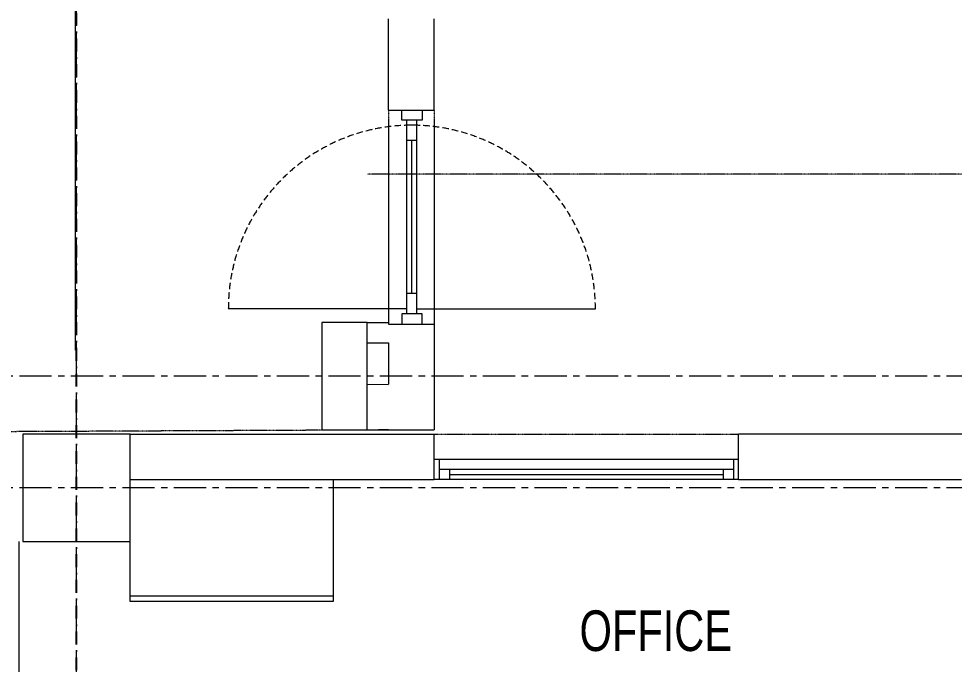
# Model space of a CAD drawing. Header units: millimetres. Extents: x 26027 to 581921, y 7230 to 233891.
# Drawn here: x 480514 to 485127, y 199625 to 202807 of the extents above; entities that cross this region are included whole.
import ezdxf
from ezdxf import colors
from ezdxf.entities.mleader import LeaderData, LeaderLine
from ezdxf.math import Vec2, Vec3

# ---------------------------------------------------------------- set-up
doc = ezdxf.new("R2010")
doc.units = ezdxf.units.MM
doc.header["$LTSCALE"] = 5
for name, pattern in [('CENTER', [50.8, 31.75, -6.35, 6.35, -6.35]), ('DASHDOT', [25.4, 12.7, -6.35, 0, -6.35]), ('HIDDEN', [9.525, 6.35, -3.175]), ('HIDDEN2', [0.1875, 0.125, -0.0625])]:
    doc.linetypes.add(name, pattern=pattern)
for name, color, linetype, lineweight in [('72_EGR_BASE_PRIMITIVE', 7, 'Continuous', 5), ('72_EGR_BASE_TEXT', 7, 'Continuous', 5), ('Aluminum', 7, 'Continuous', 5), ('Medical Equipment and Furniture', 163, 'Continuous', 0), ('Medical Equipment and Furniture1', 163, 'Continuous', 5), ('Proj', 7, 'HIDDEN2', 5), ('Structure', 20, 'Continuous', 5), ('Walls', 32, 'Continuous', 5)]:
    doc.layers.add(name, color=color, linetype=linetype, lineweight=lineweight)
doc.layers.add('axes', color=9, linetype='Continuous')
doc.layers.add('E-POWR', color=7, linetype='Continuous', lineweight=9, true_color=0x4e7e3e)
doc.styles.get("Standard").update_dxf_attribs({"font": 'calibri.ttf'})
doc.styles.add('X3G_ENTITY_2587EA', font='swisscl.ttf', dxfattribs={"height": 200})

# ---------------------------------------------------------------- blocks, each defined once
blk = doc.blocks.new('CUPBOARD - GLASS TOP - LOCKABLE - 200x100x60')
at = {"layer": 'Medical Equipment and Furniture1'}
blk.add_line((283.1819, -205.0074, 0), (284.1819, -205.0074, 0), dxfattribs=at)
at = {"layer": 'Medical Equipment and Furniture1', "elevation": 0}
blk.add_lwpolyline([(284.1819, -204.4324), (283.1819, -204.4324), (283.1819, -205.0324), (284.1819, -205.0324)], close=True, dxfattribs=at)

msp = doc.modelspace()

# ---------------------------------------------------------------- linework, layer by layer
at = {"layer": '72_EGR_BASE_PRIMITIVE', "color": 251, "true_color": 0x5f5f5f}
msp.add_polyline3d([(480793.6, 201173.4, -2.4), (480793.6, 203071, -2.4)], dxfattribs=at)
at = {"layer": 'Aluminum'}
for p, q in [((482427.4, 201352.3, -1.5), (482427.4, 202307.3, -1.5)), ((482477.4, 201352.3, -1.5), (482477.4, 202307.3, -1.5)), ((482477.4, 202282.3, -1.5), (482427.4, 202282.3, -1.5)), ((482477.4, 202207.3, -1.5), (482427.4, 202207.3, -1.5)), ((482452.4, 201452.3, -1.5), (482452.4, 202207.3, -1.5)), ((482477.4, 201452.3, -1.5), (482427.4, 201452.3, -1.5)), ((482427.4, 201377.3, -1.5), (481547.4, 201377.3, -1.5)), ((482477.4, 201377.3, -1.5), (483357.4, 201377.3, -1.5)), ((484062.6, 200635.3, -9.6), (482562.6, 200635.3, -9.6)), ((482587.6, 200635.3, -9.6), (482587.6, 200535.3, -9.6)), ((484037.6, 200635.3, -9.6), (484037.6, 200535.3, -9.6)), ((484037.6, 200585.3, -9.6), (482587.6, 200585.3, -9.6)), ((482637.6, 200585.3, -9.6), (482637.6, 200535.3, -9.6)), ((482637.6, 200560.3, -9.6), (483987.6, 200560.3, -9.6)), ((483987.6, 200585.3, -9.6), (483987.6, 200535.3, -9.6)), ((484062.6, 200535.3, -9.6), (482562.6, 200535.3, -9.6))]:
    msp.add_line(p, q, dxfattribs=at)
at = {"layer": 'Aluminum', "elevation": -1.5}
for points in [[(482502.4, 202307.3), (482402.4, 202307.3), (482402.4, 202357.3), (482502.4, 202357.3)], [(482502.4, 201352.3), (482402.4, 201352.3), (482402.4, 201302.3), (482502.4, 201302.3)]]:
    msp.add_lwpolyline(points, close=True, dxfattribs=at)
at = {"layer": 'Aluminum', "linetype": 'HIDDEN'}
msp.add_arc((482452.4, 201377.3, -1.5), 905, 0, 180, dxfattribs=at)
at = {"layer": 'axes', "linetype": 'CENTER', "lineweight": 0}
for p, q in [((480798.8, 120285.6, 0), (480798.8, 230811.1, 0)), ((544175.8, 201045.3, 0), (460878.8, 201045.3, 0)), ((544175.8, 200495.3, 0), (460886.3, 200495.3, 0))]:
    msp.add_line(p, q, dxfattribs=at)
at = {"layer": 'axes', "linetype": 'DASHDOT'}
msp.add_line((480798.8, 120285.6, 0), (480798.8, 230811.1, 0), dxfattribs=at)
at = {"layer": 'Proj'}
for p, q in [((482337.4, 202357.3, -1.5), (482337.4, 201302.3, -1.5)), ((482562.4, 202357.3, -1.5), (482562.4, 201302.3, -1.5)), ((482562.6, 200760.3, -7.2), (484062.6, 200760.3, -7.2))]:
    msp.add_line(p, q, dxfattribs=at)
for points, elevation in [([(487733.8, 202040.3), (482232.7, 202040.3)], 0), ([(482337.6, 200780.3), (478002.4, 200760.3)], -2.4)]:
    msp.add_lwpolyline(points, dxfattribs=dict(at, elevation=elevation))
at = {"layer": 'Structure'}
for points, elevation in [([(482007.7, 200780.3), (482232.7, 200780.3), (482232.7, 201310.3), (482007.7, 201310.3)], -2.4), ([(480533.8, 200230.3), (481063.8, 200230.3), (481063.8, 200760.3), (480533.8, 200760.3)], 0)]:
    msp.add_lwpolyline(points, close=True, dxfattribs=dict(at, elevation=elevation))
at = {"layer": 'Walls'}
for p, q in [((482337.5, 202357.3, -1.5), (482337.5, 202807.3, -2.7)), ((482562.6, 202357.3, -1.3), (482562.6, 202807.3, -2.5)), ((482337.5, 202357.3, -1.5), (482562.5, 202357.3, -1.5)), ((482337.5, 202257.8, 0), (482337.6, 201310.1, -0.4)), ((482562.5, 202257.8, 0), (482562.4, 200780.3, -2.4)), ((482232.7, 201310.3, -2.4), (482337.6, 201310.1, -2.9)), ((482337.4, 201302.3, -1.5), (482562.4, 201302.3, -1.5)), ((482232.6, 201210.3, -2.4), (482337.6, 201210.1, -2.9)), ((482337.6, 201210.1, -0.5), (482337.6, 201005.3, -0.6)), ((482232.7, 201005.3, -0.1), (482337.6, 201005.1, -0.6)), ((482232.7, 200780.3, -2.4), (482562.6, 200780.3, -2.4)), ((481063.8, 200760.3, 0), (482562.6, 200760.3, -7.2)), ((482562.6, 200535.3, -7.2), (482562.6, 200760.3, -7.2)), ((484062.6, 200535.3, -7.2), (484062.6, 200760.3, -7.2)), ((485336.7, 200760.3, -4.7), (484062.6, 200760.3, -7.2)), ((481063.8, 200535.3, -2.3), (482562.6, 200535.3, -7.2)), ((484062.6, 200535.3, -7.2), (485162.1, 200535.3, -2.6)), ((480513.8, 200230.3, 2.4), (480513.8, 193560.3, -3.1))]:
    msp.add_line(p, q, dxfattribs=at)

# ---------------------------------------------------------------- block references
at = {"layer": 'Medical Equipment and Furniture', "xscale": -1000, "yscale": 1000, "zscale": 1000}
msp.add_blockref('CUPBOARD - GLASS TOP - LOCKABLE - 200x100x60', (765245.7, 404967.7, -2.3), dxfattribs=at)

# ---------------------------------------------------------------- texts
at = {"layer": '72_EGR_BASE_TEXT', "insert": (483655.1, 199890.8), "char_height": 200, "attachment_point": 2, "style": 'X3G_ENTITY_2587EA'}
msp.add_mtext('OFFICE', dxfattribs=at)

# ---------------------------------------------------------------- leaders
at = {"layer": 'E-POWR'}
ml = msp.add_multileader_mtext('Standard', dxfattribs=at)
ml.set_content('POWER CABLE TRAY\\P2 LAYERS EACH\\P600x50mm', color=256)
ml.set_leader_properties()
ml.build(insert=Vec2(0, 0))
ml.multileader.update_dxf_attribs({"text_right_attachment_type": 6, "dogleg_length": 200, "arrow_head_size": 100})
ctx = ml.context
ctx.base_point, ctx.char_height, ctx.arrow_head_size, ctx.landing_gap_size, ctx.plane_origin = Vec3(478713.2, 203438.5), 100, 100, 100, Vec3(482505.3, 203324)
ctx.right_attachment = 6
notes = []
notes.append((ctx, [(0, (1, 1, 0), (478513.2, 203438.5), (1, 0), 200, [(0, [(477219.5, 202611.7)], 0, [])])]))
ctx.mtext.insert, ctx.mtext.width, ctx.mtext.flow_direction = Vec3(478813.2, 203489.2), 3370.454, 5
for ctx, leaders in notes:
    for number, flags, end, landing, length, lines in leaders:
        leader = LeaderData()
        leader.index, (leader.has_last_leader_line, leader.has_dogleg_vector, leader.attachment_direction) = number, flags
        leader.last_leader_point, leader.dogleg_vector, leader.dogleg_length = Vec3(end), Vec3(landing), length
        for number, points, colour, breaks in lines:
            line = LeaderLine()
            line.index, line.vertices, line.color, line.breaks = number, Vec3.list(points), colors.encode_raw_color(colour), breaks
            leader.lines.append(line)
        ctx.leaders.append(leader)

doc.saveas('drawing.dxf')
